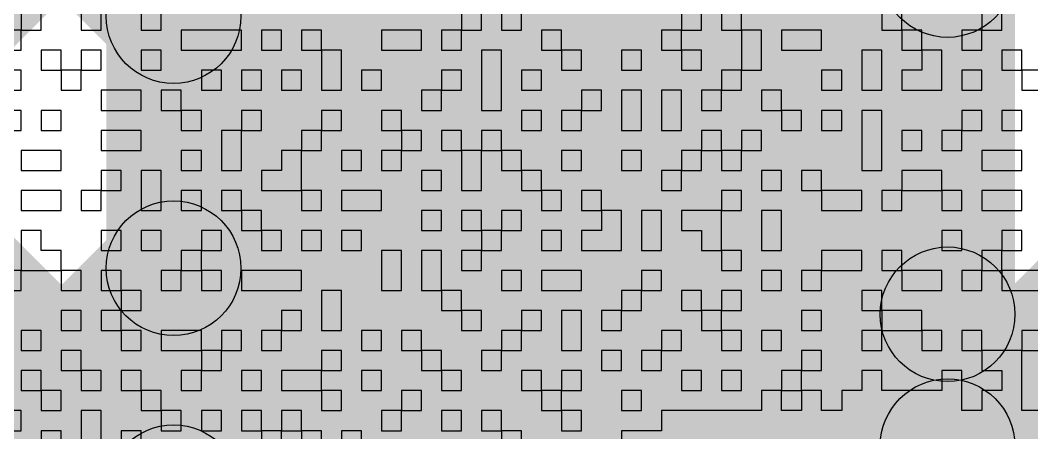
# Model space of a CAD drawing. Header units: millimetres. Extents: x 3.07 to 5.81, y 1.29 to 3.84.
# Drawn here: x 4.4099 to 4.47, y 1.7505 to 1.775 of the extents above; entities that cross this region are included whole.
import ezdxf

# ---------------------------------------------------------------- set-up
doc = ezdxf.new("R2010")
doc.units = ezdxf.units.MM
doc.header["$MEASUREMENT"] = 0
for name, color, linetype in [('BottomLayer', 5, 'Continuous'), ('TopLayer', 1, 'Continuous'), ('TopOverlay', 2, 'Continuous')]:
    doc.layers.add(name, color=color, linetype=linetype)

msp = doc.modelspace()

# ---------------------------------------------------------------- hatches: boundary and pattern name
at = {"layer": 'BottomLayer'}
for points in [[(4.416, 1.688), (4.464, 1.688), (4.464, 3.257), (4.416, 3.257)], [(4.423, 1.731), (4.415, 1.731), (4.415, 3.181), (4.423, 3.181)], [(4.469, 1.498), (4.461, 1.498), (4.461, 2.797), (4.469, 2.797)], [(4.421828, 1.757449), (4.416172, 1.763106), (4.462172, 1.809106), (4.467828, 1.803449)], [(4.416172, 1.800713), (4.421828, 1.80637), (4.467828, 1.76037), (4.462172, 1.754713)], [(4.421828, 1.729165), (4.416172, 1.734822), (4.462172, 1.780822), (4.467828, 1.775165)], [(4.416172, 1.772429), (4.421828, 1.778086), (4.467828, 1.732086), (4.462172, 1.726429)], [(4.216119, 1.495172), (4.210463, 1.500828), (4.462172, 1.752537), (4.467828, 1.746881)]]:
    msp.add_hatch(color=5, dxfattribs=at).paths.add_polyline_path(points)
h = msp.add_hatch(color=5, dxfattribs=at)
edge = h.paths.add_edge_path()
edge.add_arc((4.465, 1.777993), 0.004, 0, 360)
h = msp.add_hatch(color=5, dxfattribs=at)
edge = h.paths.add_edge_path()
edge.add_arc((4.419, 1.775257), 0.004, 0, 360)
h = msp.add_hatch(color=5, dxfattribs=at)
edge = h.paths.add_edge_path()
edge.add_arc((4.419, 1.760278), 0.004, 0, 360)
h = msp.add_hatch(color=5, dxfattribs=at)
edge = h.paths.add_edge_path()
edge.add_arc((4.465, 1.757541), 0.004, 0, 360)
h = msp.add_hatch(color=5, dxfattribs=at)
edge = h.paths.add_edge_path()
edge.add_arc((4.465, 1.749709), 0.004, 0, 360)
h = msp.add_hatch(color=5, dxfattribs=at)
edge = h.paths.add_edge_path()
edge.add_arc((4.419, 1.746973), 0.004, 0, 360)
at = {"layer": 'TopLayer'}
for points in [[(4.241828, 1.549165), (4.236172, 1.554822), (4.487178, 1.805828), (4.492835, 1.800172)], [(4.241828, 1.577449), (4.236172, 1.583106), (4.458894, 1.805828), (4.464551, 1.800172)], [(4.241828, 1.520881), (4.236172, 1.526537), (4.515463, 1.805828), (4.521119, 1.800172)], [(4.241828, 1.605733), (4.236172, 1.61139), (4.43061, 1.805828), (4.436267, 1.800172)], [(4.360144, 1.800172), (4.365801, 1.805828), (4.795801, 1.375828), (4.790144, 1.370172)], [(4.388429, 1.800172), (4.394086, 1.805828), (4.824086, 1.375828), (4.818429, 1.370172)], [(4.416713, 1.800172), (4.42237, 1.805828), (4.85237, 1.375829), (4.846713, 1.370172)]]:
    msp.add_hatch(color=1, dxfattribs=at).paths.add_polyline_path(points)

# ---------------------------------------------------------------- linework, layer by layer
at = {"layer": 'BottomLayer'}
for centre in [(4.465, 1.777993), (4.419, 1.775257), (4.419, 1.760278), (4.465, 1.757541), (4.465, 1.749709), (4.419, 1.746973)]:
    msp.add_circle(centre, 0.004, dxfattribs=at)
at = {"layer": 'TopOverlay'}
for p, q in [((4.409948, 1.775605), (4.409948, 1.774415)), ((4.411137, 1.774415), (4.411137, 1.775605)), ((4.413515, 1.775605), (4.413515, 1.774415)), ((4.414705, 1.774415), (4.414705, 1.775605)), ((4.417083, 1.775605), (4.417083, 1.774415)), ((4.418272, 1.774415), (4.418272, 1.775605)), ((4.436111, 1.775605), (4.436111, 1.774415)), ((4.4373, 1.774415), (4.4373, 1.775605)), ((4.43849, 1.775605), (4.43849, 1.774415)), ((4.439679, 1.774415), (4.439679, 1.775605)), ((4.449193, 1.775605), (4.449193, 1.774415)), ((4.450382, 1.774415), (4.450382, 1.775605)), ((4.451572, 1.775605), (4.451572, 1.774415)), ((4.452761, 1.774415), (4.452761, 1.775605)), ((4.461086, 1.775605), (4.461086, 1.774415)), ((4.462275, 1.774415), (4.462275, 1.775605)), ((4.467032, 1.775605), (4.467032, 1.774415)), ((4.468221, 1.774415), (4.468221, 1.775605)), ((4.409948, 1.774415), (4.408758, 1.774415)), ((4.409948, 1.774415), (4.411137, 1.774415)), ((4.409948, 1.773226), (4.409948, 1.774415)), ((4.413515, 1.774415), (4.414705, 1.774415)), ((4.417083, 1.774415), (4.418272, 1.774415)), ((4.423029, 1.774415), (4.419461, 1.774415)), ((4.419461, 1.774415), (4.419461, 1.773226)), ((4.423029, 1.773226), (4.423029, 1.774415)), ((4.425408, 1.774415), (4.424219, 1.774415)), ((4.424219, 1.774415), (4.424219, 1.773226)), ((4.425408, 1.773226), (4.425408, 1.774415)), ((4.427786, 1.774415), (4.426597, 1.774415)), ((4.426597, 1.774415), (4.426597, 1.773226)), ((4.427786, 1.773226), (4.427786, 1.774415)), ((4.433733, 1.774415), (4.431354, 1.774415)), ((4.431354, 1.774415), (4.431354, 1.773226)), ((4.433733, 1.773226), (4.433733, 1.774415)), ((4.436111, 1.774415), (4.434922, 1.774415)), ((4.434922, 1.774415), (4.434922, 1.773226)), ((4.436111, 1.774415), (4.4373, 1.774415)), ((4.436111, 1.773226), (4.436111, 1.774415)), ((4.43849, 1.774415), (4.439679, 1.774415)), ((4.442057, 1.774415), (4.440868, 1.774415)), ((4.440868, 1.774415), (4.440868, 1.773226)), ((4.442057, 1.773226), (4.442057, 1.774415)), ((4.449193, 1.774415), (4.448004, 1.774415)), ((4.448004, 1.774415), (4.448004, 1.773226)), ((4.449193, 1.774415), (4.450382, 1.774415)), ((4.449193, 1.773226), (4.449193, 1.774415)), ((4.451572, 1.774415), (4.452761, 1.774415)), ((4.452761, 1.774415), (4.452761, 1.773226)), ((4.45395, 1.774415), (4.452761, 1.774415)), ((4.45395, 1.773226), (4.45395, 1.774415)), ((4.457518, 1.774415), (4.455139, 1.774415)), ((4.455139, 1.774415), (4.455139, 1.773226)), ((4.457518, 1.773226), (4.457518, 1.774415)), ((4.461086, 1.774415), (4.462275, 1.774415)), ((4.462275, 1.774415), (4.462275, 1.773226)), ((4.463464, 1.774415), (4.462275, 1.774415)), ((4.463464, 1.773226), (4.463464, 1.774415)), ((4.467032, 1.774415), (4.465842, 1.774415)), ((4.465842, 1.774415), (4.465842, 1.773226)), ((4.467032, 1.774415), (4.468221, 1.774415)), ((4.467032, 1.773226), (4.467032, 1.774415)), ((4.408758, 1.773226), (4.409948, 1.773226)), ((4.412326, 1.773226), (4.411137, 1.773226)), ((4.411137, 1.773226), (4.411137, 1.772037)), ((4.412326, 1.772037), (4.412326, 1.773226)), ((4.414705, 1.773226), (4.413515, 1.773226)), ((4.413515, 1.773226), (4.413515, 1.772037)), ((4.414705, 1.772037), (4.414705, 1.773226)), ((4.418272, 1.773226), (4.417083, 1.773226)), ((4.417083, 1.773226), (4.417083, 1.772037)), ((4.418272, 1.772037), (4.418272, 1.773226)), ((4.419461, 1.773226), (4.423029, 1.773226)), ((4.424219, 1.773226), (4.425408, 1.773226)), ((4.426597, 1.773226), (4.427786, 1.773226)), ((4.427786, 1.773226), (4.427786, 1.772037)), ((4.428976, 1.773226), (4.427786, 1.773226)), ((4.428976, 1.772037), (4.428976, 1.773226)), ((4.431354, 1.773226), (4.433733, 1.773226)), ((4.434922, 1.773226), (4.436111, 1.773226)), ((4.43849, 1.773226), (4.4373, 1.773226)), ((4.4373, 1.773226), (4.4373, 1.772037)), ((4.43849, 1.772037), (4.43849, 1.773226)), ((4.440868, 1.773226), (4.442057, 1.773226)), ((4.442057, 1.773226), (4.442057, 1.772037)), ((4.443247, 1.773226), (4.442057, 1.773226)), ((4.443247, 1.772037), (4.443247, 1.773226)), ((4.446814, 1.773226), (4.445625, 1.773226)), ((4.445625, 1.773226), (4.445625, 1.772037)), ((4.446814, 1.772037), (4.446814, 1.773226)), ((4.448004, 1.773226), (4.449193, 1.773226)), ((4.449193, 1.773226), (4.449193, 1.772037)), ((4.450382, 1.773226), (4.449193, 1.773226)), ((4.450382, 1.772037), (4.450382, 1.773226)), ((4.452761, 1.773226), (4.452761, 1.772037)), ((4.45395, 1.772037), (4.45395, 1.773226)), ((4.455139, 1.773226), (4.457518, 1.773226)), ((4.461086, 1.773226), (4.459896, 1.773226)), ((4.459896, 1.773226), (4.459896, 1.772037)), ((4.461086, 1.772037), (4.461086, 1.773226)), ((4.462275, 1.773226), (4.463464, 1.773226)), ((4.463464, 1.773226), (4.463464, 1.772037)), ((4.464653, 1.773226), (4.463464, 1.773226)), ((4.464653, 1.772037), (4.464653, 1.773226)), ((4.465842, 1.773226), (4.467032, 1.773226)), ((4.46941, 1.773226), (4.468221, 1.773226)), ((4.468221, 1.773226), (4.468221, 1.772037)), ((4.46941, 1.772037), (4.46941, 1.773226)), ((4.409948, 1.772037), (4.407569, 1.772037)), ((4.409948, 1.770847), (4.409948, 1.772037)), ((4.411137, 1.772037), (4.412326, 1.772037)), ((4.412326, 1.772037), (4.412326, 1.770847)), ((4.413515, 1.772037), (4.412326, 1.772037)), ((4.413515, 1.772037), (4.414705, 1.772037)), ((4.413515, 1.770847), (4.413515, 1.772037)), ((4.417083, 1.772037), (4.418272, 1.772037)), ((4.42184, 1.772037), (4.420651, 1.772037)), ((4.420651, 1.772037), (4.420651, 1.770847)), ((4.42184, 1.770847), (4.42184, 1.772037)), ((4.424219, 1.772037), (4.423029, 1.772037)), ((4.423029, 1.772037), (4.423029, 1.770847)), ((4.424219, 1.770847), (4.424219, 1.772037)), ((4.426597, 1.772037), (4.425408, 1.772037)), ((4.425408, 1.772037), (4.425408, 1.770847)), ((4.426597, 1.770847), (4.426597, 1.772037)), ((4.427786, 1.772037), (4.427786, 1.770847)), ((4.428976, 1.770847), (4.428976, 1.772037)), ((4.431354, 1.772037), (4.430165, 1.772037)), ((4.430165, 1.772037), (4.430165, 1.770847)), ((4.431354, 1.770847), (4.431354, 1.772037)), ((4.436111, 1.772037), (4.434922, 1.772037)), ((4.434922, 1.772037), (4.434922, 1.770847)), ((4.436111, 1.770847), (4.436111, 1.772037)), ((4.4373, 1.772037), (4.4373, 1.770847)), ((4.43849, 1.770847), (4.43849, 1.772037)), ((4.440868, 1.772037), (4.439679, 1.772037)), ((4.439679, 1.772037), (4.439679, 1.770847)), ((4.440868, 1.770847), (4.440868, 1.772037)), ((4.442057, 1.772037), (4.443247, 1.772037)), ((4.445625, 1.772037), (4.446814, 1.772037)), ((4.449193, 1.772037), (4.450382, 1.772037)), ((4.452761, 1.772037), (4.451572, 1.772037)), ((4.451572, 1.772037), (4.451572, 1.770847)), ((4.452761, 1.772037), (4.45395, 1.772037)), ((4.452761, 1.770847), (4.452761, 1.772037)), ((4.458707, 1.772037), (4.457518, 1.772037)), ((4.457518, 1.772037), (4.457518, 1.770847)), ((4.458707, 1.770847), (4.458707, 1.772037)), ((4.459896, 1.772037), (4.459896, 1.770847)), ((4.461086, 1.770847), (4.461086, 1.772037)), ((4.463464, 1.772037), (4.462275, 1.772037)), ((4.462275, 1.772037), (4.462275, 1.770847)), ((4.464653, 1.770847), (4.464653, 1.772037)), ((4.467032, 1.772037), (4.465842, 1.772037)), ((4.465842, 1.772037), (4.465842, 1.770847)), ((4.467032, 1.770847), (4.467032, 1.772037)), ((4.468221, 1.772037), (4.46941, 1.772037)), ((4.46941, 1.772037), (4.46941, 1.770847)), ((4.470599, 1.772037), (4.46941, 1.772037)), ((4.407569, 1.770847), (4.409948, 1.770847)), ((4.412326, 1.770847), (4.413515, 1.770847)), ((4.417083, 1.770847), (4.414705, 1.770847)), ((4.414705, 1.770847), (4.414705, 1.769658)), ((4.417083, 1.769658), (4.417083, 1.770847)), ((4.419461, 1.770847), (4.418272, 1.770847)), ((4.418272, 1.770847), (4.418272, 1.769658)), ((4.419461, 1.769658), (4.419461, 1.770847)), ((4.420651, 1.770847), (4.42184, 1.770847)), ((4.423029, 1.770847), (4.424219, 1.770847)), ((4.425408, 1.770847), (4.426597, 1.770847)), ((4.427786, 1.770847), (4.428976, 1.770847)), ((4.430165, 1.770847), (4.431354, 1.770847)), ((4.434922, 1.770847), (4.433733, 1.770847)), ((4.433733, 1.770847), (4.433733, 1.769658)), ((4.434922, 1.770847), (4.436111, 1.770847)), ((4.434922, 1.769658), (4.434922, 1.770847)), ((4.4373, 1.770847), (4.4373, 1.769658)), ((4.43849, 1.769658), (4.43849, 1.770847)), ((4.439679, 1.770847), (4.440868, 1.770847)), ((4.444436, 1.770847), (4.443247, 1.770847)), ((4.443247, 1.770847), (4.443247, 1.769658)), ((4.444436, 1.769658), (4.444436, 1.770847)), ((4.446814, 1.770847), (4.445625, 1.770847)), ((4.445625, 1.770847), (4.445625, 1.769658)), ((4.446814, 1.769658), (4.446814, 1.770847)), ((4.449193, 1.770847), (4.448004, 1.770847)), ((4.448004, 1.770847), (4.448004, 1.769658)), ((4.449193, 1.769658), (4.449193, 1.770847)), ((4.451572, 1.770847), (4.450382, 1.770847)), ((4.450382, 1.770847), (4.450382, 1.769658)), ((4.451572, 1.770847), (4.452761, 1.770847)), ((4.451572, 1.769658), (4.451572, 1.770847)), ((4.455139, 1.770847), (4.45395, 1.770847)), ((4.45395, 1.770847), (4.45395, 1.769658)), ((4.455139, 1.769658), (4.455139, 1.770847)), ((4.457518, 1.770847), (4.458707, 1.770847)), ((4.459896, 1.770847), (4.461086, 1.770847)), ((4.462275, 1.770847), (4.464653, 1.770847)), ((4.465842, 1.770847), (4.467032, 1.770847)), ((4.46941, 1.770847), (4.470599, 1.770847)), ((4.409948, 1.769658), (4.407569, 1.769658)), ((4.409948, 1.768469), (4.409948, 1.769658)), ((4.412326, 1.769658), (4.411137, 1.769658)), ((4.411137, 1.769658), (4.411137, 1.768469)), ((4.412326, 1.768469), (4.412326, 1.769658)), ((4.414705, 1.769658), (4.417083, 1.769658)), ((4.418272, 1.769658), (4.419461, 1.769658)), ((4.419461, 1.769658), (4.419461, 1.768469)), ((4.420651, 1.769658), (4.419461, 1.769658)), ((4.420651, 1.768469), (4.420651, 1.769658)), ((4.424219, 1.769658), (4.423029, 1.769658)), ((4.423029, 1.769658), (4.423029, 1.768469)), ((4.424219, 1.768469), (4.424219, 1.769658)), ((4.428976, 1.769658), (4.427786, 1.769658)), ((4.427786, 1.769658), (4.427786, 1.768469)), ((4.428976, 1.768469), (4.428976, 1.769658)), ((4.432543, 1.769658), (4.431354, 1.769658)), ((4.431354, 1.769658), (4.431354, 1.768469)), ((4.432543, 1.768469), (4.432543, 1.769658)), ((4.433733, 1.769658), (4.434922, 1.769658)), ((4.4373, 1.769658), (4.43849, 1.769658)), ((4.440868, 1.769658), (4.439679, 1.769658)), ((4.439679, 1.769658), (4.439679, 1.768469)), ((4.440868, 1.768469), (4.440868, 1.769658)), ((4.443247, 1.769658), (4.442057, 1.769658)), ((4.442057, 1.769658), (4.442057, 1.768469)), ((4.443247, 1.769658), (4.444436, 1.769658)), ((4.443247, 1.768469), (4.443247, 1.769658)), ((4.445625, 1.769658), (4.445625, 1.768469)), ((4.446814, 1.768469), (4.446814, 1.769658)), ((4.448004, 1.769658), (4.448004, 1.768469)), ((4.449193, 1.768469), (4.449193, 1.769658)), ((4.450382, 1.769658), (4.451572, 1.769658)), ((4.45395, 1.769658), (4.455139, 1.769658)), ((4.455139, 1.769658), (4.455139, 1.768469)), ((4.456328, 1.769658), (4.455139, 1.769658)), ((4.456328, 1.768469), (4.456328, 1.769658)), ((4.458707, 1.769658), (4.457518, 1.769658)), ((4.457518, 1.769658), (4.457518, 1.768469)), ((4.458707, 1.768469), (4.458707, 1.769658)), ((4.461086, 1.769658), (4.459896, 1.769658)), ((4.459896, 1.769658), (4.459896, 1.768469)), ((4.461086, 1.768469), (4.461086, 1.769658)), ((4.467032, 1.769658), (4.465842, 1.769658)), ((4.465842, 1.769658), (4.465842, 1.768469)), ((4.467032, 1.768469), (4.467032, 1.769658)), ((4.46941, 1.769658), (4.468221, 1.769658)), ((4.468221, 1.769658), (4.468221, 1.768469)), ((4.46941, 1.768469), (4.46941, 1.769658)), ((4.407569, 1.768469), (4.409948, 1.768469)), ((4.411137, 1.768469), (4.412326, 1.768469)), ((4.417083, 1.768469), (4.414705, 1.768469)), ((4.414705, 1.768469), (4.414705, 1.76728)), ((4.417083, 1.76728), (4.417083, 1.768469)), ((4.419461, 1.768469), (4.420651, 1.768469)), ((4.423029, 1.768469), (4.42184, 1.768469)), ((4.42184, 1.768469), (4.42184, 1.76728)), ((4.423029, 1.768469), (4.424219, 1.768469)), ((4.423029, 1.76728), (4.423029, 1.768469)), ((4.427786, 1.768469), (4.426597, 1.768469)), ((4.426597, 1.768469), (4.426597, 1.76728)), ((4.427786, 1.768469), (4.428976, 1.768469)), ((4.427786, 1.76728), (4.427786, 1.768469)), ((4.431354, 1.768469), (4.432543, 1.768469)), ((4.432543, 1.768469), (4.432543, 1.76728)), ((4.433733, 1.768469), (4.432543, 1.768469)), ((4.433733, 1.76728), (4.433733, 1.768469)), ((4.436111, 1.768469), (4.434922, 1.768469)), ((4.434922, 1.768469), (4.434922, 1.76728)), ((4.436111, 1.76728), (4.436111, 1.768469)), ((4.43849, 1.768469), (4.4373, 1.768469)), ((4.4373, 1.768469), (4.4373, 1.76728)), ((4.43849, 1.76728), (4.43849, 1.768469)), ((4.439679, 1.768469), (4.440868, 1.768469)), ((4.442057, 1.768469), (4.443247, 1.768469)), ((4.445625, 1.768469), (4.446814, 1.768469)), ((4.448004, 1.768469), (4.449193, 1.768469)), ((4.451572, 1.768469), (4.450382, 1.768469)), ((4.450382, 1.768469), (4.450382, 1.76728)), ((4.451572, 1.76728), (4.451572, 1.768469)), ((4.45395, 1.768469), (4.452761, 1.768469)), ((4.452761, 1.768469), (4.452761, 1.76728)), ((4.45395, 1.76728), (4.45395, 1.768469)), ((4.455139, 1.768469), (4.456328, 1.768469)), ((4.457518, 1.768469), (4.458707, 1.768469)), ((4.459896, 1.768469), (4.459896, 1.76728)), ((4.461086, 1.76728), (4.461086, 1.768469)), ((4.463464, 1.768469), (4.462275, 1.768469)), ((4.462275, 1.768469), (4.462275, 1.76728)), ((4.463464, 1.76728), (4.463464, 1.768469)), ((4.465842, 1.768469), (4.464653, 1.768469)), ((4.464653, 1.768469), (4.464653, 1.76728)), ((4.465842, 1.768469), (4.467032, 1.768469)), ((4.465842, 1.76728), (4.465842, 1.768469)), ((4.468221, 1.768469), (4.46941, 1.768469)), ((4.412326, 1.76728), (4.409948, 1.76728)), ((4.409948, 1.76728), (4.409948, 1.76609)), ((4.412326, 1.76609), (4.412326, 1.76728)), ((4.414705, 1.76728), (4.417083, 1.76728)), ((4.420651, 1.76728), (4.419461, 1.76728)), ((4.419461, 1.76728), (4.419461, 1.76609)), ((4.420651, 1.76609), (4.420651, 1.76728)), ((4.42184, 1.76728), (4.42184, 1.76609)), ((4.423029, 1.76609), (4.423029, 1.76728)), ((4.426597, 1.76728), (4.425408, 1.76728)), ((4.425408, 1.76728), (4.425408, 1.76609)), ((4.426597, 1.76728), (4.427786, 1.76728)), ((4.426597, 1.76609), (4.426597, 1.76728)), ((4.430165, 1.76728), (4.428976, 1.76728)), ((4.428976, 1.76728), (4.428976, 1.76609)), ((4.430165, 1.76609), (4.430165, 1.76728)), ((4.432543, 1.76728), (4.431354, 1.76728)), ((4.431354, 1.76728), (4.431354, 1.76609)), ((4.432543, 1.76728), (4.433733, 1.76728)), ((4.432543, 1.76609), (4.432543, 1.76728)), ((4.434922, 1.76728), (4.436111, 1.76728)), ((4.436111, 1.76728), (4.436111, 1.76609)), ((4.4373, 1.76728), (4.436111, 1.76728)), ((4.4373, 1.76609), (4.4373, 1.76728)), ((4.4373, 1.76728), (4.43849, 1.76728)), ((4.43849, 1.76728), (4.43849, 1.76609)), ((4.439679, 1.76728), (4.43849, 1.76728)), ((4.439679, 1.76609), (4.439679, 1.76728)), ((4.443247, 1.76728), (4.442057, 1.76728)), ((4.442057, 1.76728), (4.442057, 1.76609)), ((4.443247, 1.76609), (4.443247, 1.76728)), ((4.446814, 1.76728), (4.445625, 1.76728)), ((4.445625, 1.76728), (4.445625, 1.76609)), ((4.446814, 1.76609), (4.446814, 1.76728)), ((4.450382, 1.76728), (4.449193, 1.76728)), ((4.449193, 1.76728), (4.449193, 1.76609)), ((4.450382, 1.76728), (4.451572, 1.76728)), ((4.450382, 1.76609), (4.450382, 1.76728)), ((4.451572, 1.76728), (4.451572, 1.76609)), ((4.452761, 1.76728), (4.451572, 1.76728)), ((4.452761, 1.76728), (4.45395, 1.76728)), ((4.452761, 1.76609), (4.452761, 1.76728)), ((4.459896, 1.76728), (4.459896, 1.76609)), ((4.461086, 1.76609), (4.461086, 1.76728)), ((4.462275, 1.76728), (4.463464, 1.76728)), ((4.464653, 1.76728), (4.465842, 1.76728)), ((4.46941, 1.76728), (4.467032, 1.76728)), ((4.467032, 1.76728), (4.467032, 1.76609)), ((4.46941, 1.76609), (4.46941, 1.76728)), ((4.409948, 1.76609), (4.412326, 1.76609)), ((4.415894, 1.76609), (4.414705, 1.76609)), ((4.414705, 1.76609), (4.414705, 1.764901)), ((4.415894, 1.764901), (4.415894, 1.76609)), ((4.418272, 1.76609), (4.417083, 1.76609)), ((4.417083, 1.76609), (4.417083, 1.764901)), ((4.418272, 1.764901), (4.418272, 1.76609)), ((4.419461, 1.76609), (4.420651, 1.76609)), ((4.42184, 1.76609), (4.423029, 1.76609)), ((4.425408, 1.76609), (4.424219, 1.76609)), ((4.424219, 1.76609), (4.424219, 1.764901)), ((4.426597, 1.764901), (4.426597, 1.76609)), ((4.428976, 1.76609), (4.430165, 1.76609)), ((4.431354, 1.76609), (4.432543, 1.76609)), ((4.434922, 1.76609), (4.433733, 1.76609)), ((4.433733, 1.76609), (4.433733, 1.764901)), ((4.434922, 1.764901), (4.434922, 1.76609)), ((4.436111, 1.76609), (4.436111, 1.764901)), ((4.4373, 1.764901), (4.4373, 1.76609)), ((4.43849, 1.76609), (4.439679, 1.76609)), ((4.439679, 1.76609), (4.439679, 1.764901)), ((4.440868, 1.76609), (4.439679, 1.76609)), ((4.440868, 1.764901), (4.440868, 1.76609)), ((4.442057, 1.76609), (4.443247, 1.76609)), ((4.445625, 1.76609), (4.446814, 1.76609)), ((4.449193, 1.76609), (4.448004, 1.76609)), ((4.448004, 1.76609), (4.448004, 1.764901)), ((4.449193, 1.76609), (4.450382, 1.76609)), ((4.449193, 1.764901), (4.449193, 1.76609)), ((4.451572, 1.76609), (4.452761, 1.76609)), ((4.455139, 1.76609), (4.45395, 1.76609)), ((4.45395, 1.76609), (4.45395, 1.764901)), ((4.455139, 1.764901), (4.455139, 1.76609)), ((4.457518, 1.76609), (4.456328, 1.76609)), ((4.456328, 1.76609), (4.456328, 1.764901)), ((4.457518, 1.764901), (4.457518, 1.76609)), ((4.459896, 1.76609), (4.461086, 1.76609)), ((4.464653, 1.76609), (4.462275, 1.76609)), ((4.462275, 1.76609), (4.462275, 1.764901)), ((4.464653, 1.764901), (4.464653, 1.76609)), ((4.467032, 1.76609), (4.46941, 1.76609)), ((4.412326, 1.764901), (4.409948, 1.764901)), ((4.409948, 1.764901), (4.409948, 1.763712)), ((4.412326, 1.763712), (4.412326, 1.764901)), ((4.414705, 1.764901), (4.413515, 1.764901)), ((4.413515, 1.764901), (4.413515, 1.763712)), ((4.414705, 1.764901), (4.415894, 1.764901)), ((4.414705, 1.763712), (4.414705, 1.764901)), ((4.417083, 1.764901), (4.417083, 1.763712)), ((4.418272, 1.763712), (4.418272, 1.764901)), ((4.420651, 1.764901), (4.419461, 1.764901)), ((4.419461, 1.764901), (4.419461, 1.763712)), ((4.420651, 1.763712), (4.420651, 1.764901)), ((4.423029, 1.764901), (4.42184, 1.764901)), ((4.42184, 1.764901), (4.42184, 1.763712)), ((4.423029, 1.763712), (4.423029, 1.764901)), ((4.424219, 1.764901), (4.426597, 1.764901)), ((4.426597, 1.764901), (4.426597, 1.763712)), ((4.427786, 1.764901), (4.426597, 1.764901)), ((4.427786, 1.763712), (4.427786, 1.764901)), ((4.431354, 1.764901), (4.428976, 1.764901)), ((4.428976, 1.764901), (4.428976, 1.763712)), ((4.431354, 1.763712), (4.431354, 1.764901)), ((4.433733, 1.764901), (4.434922, 1.764901)), ((4.436111, 1.764901), (4.4373, 1.764901)), ((4.439679, 1.764901), (4.440868, 1.764901)), ((4.440868, 1.764901), (4.440868, 1.763712)), ((4.442057, 1.764901), (4.440868, 1.764901)), ((4.442057, 1.763712), (4.442057, 1.764901)), ((4.444436, 1.764901), (4.443247, 1.764901)), ((4.443247, 1.764901), (4.443247, 1.763712)), ((4.444436, 1.763712), (4.444436, 1.764901)), ((4.448004, 1.764901), (4.449193, 1.764901)), ((4.452761, 1.764901), (4.451572, 1.764901)), ((4.451572, 1.764901), (4.451572, 1.763712)), ((4.452761, 1.763712), (4.452761, 1.764901)), ((4.45395, 1.764901), (4.455139, 1.764901)), ((4.456328, 1.764901), (4.457518, 1.764901)), ((4.457518, 1.764901), (4.457518, 1.763712)), ((4.459896, 1.764901), (4.457518, 1.764901)), ((4.459896, 1.763712), (4.459896, 1.764901)), ((4.462275, 1.764901), (4.461086, 1.764901)), ((4.461086, 1.764901), (4.461086, 1.763712)), ((4.462275, 1.764901), (4.464653, 1.764901)), ((4.462275, 1.763712), (4.462275, 1.764901)), ((4.464653, 1.764901), (4.464653, 1.763712)), ((4.465842, 1.764901), (4.464653, 1.764901)), ((4.465842, 1.763712), (4.465842, 1.764901)), ((4.46941, 1.764901), (4.467032, 1.764901)), ((4.467032, 1.764901), (4.467032, 1.763712)), ((4.46941, 1.763712), (4.46941, 1.764901)), ((4.409948, 1.763712), (4.412326, 1.763712)), ((4.413515, 1.763712), (4.414705, 1.763712)), ((4.417083, 1.763712), (4.418272, 1.763712)), ((4.419461, 1.763712), (4.420651, 1.763712)), ((4.42184, 1.763712), (4.423029, 1.763712)), ((4.423029, 1.763712), (4.423029, 1.762523)), ((4.424219, 1.763712), (4.423029, 1.763712)), ((4.424219, 1.762523), (4.424219, 1.763712)), ((4.426597, 1.763712), (4.427786, 1.763712)), ((4.428976, 1.763712), (4.431354, 1.763712)), ((4.434922, 1.763712), (4.433733, 1.763712)), ((4.433733, 1.763712), (4.433733, 1.762523)), ((4.434922, 1.762523), (4.434922, 1.763712)), ((4.4373, 1.763712), (4.436111, 1.763712)), ((4.436111, 1.763712), (4.436111, 1.762523)), ((4.4373, 1.762523), (4.4373, 1.763712)), ((4.439679, 1.763712), (4.43849, 1.763712)), ((4.43849, 1.763712), (4.43849, 1.762523)), ((4.439679, 1.762523), (4.439679, 1.763712)), ((4.440868, 1.763712), (4.442057, 1.763712)), ((4.443247, 1.763712), (4.444436, 1.763712)), ((4.444436, 1.763712), (4.444436, 1.762523)), ((4.445625, 1.763712), (4.444436, 1.763712)), ((4.445625, 1.762523), (4.445625, 1.763712)), ((4.448004, 1.763712), (4.446814, 1.763712)), ((4.446814, 1.763712), (4.446814, 1.762523)), ((4.448004, 1.762523), (4.448004, 1.763712)), ((4.451572, 1.763712), (4.449193, 1.763712)), ((4.449193, 1.763712), (4.449193, 1.762523)), ((4.451572, 1.763712), (4.452761, 1.763712)), ((4.451572, 1.762523), (4.451572, 1.763712)), ((4.455139, 1.763712), (4.45395, 1.763712)), ((4.45395, 1.763712), (4.45395, 1.762523)), ((4.455139, 1.762523), (4.455139, 1.763712)), ((4.457518, 1.763712), (4.459896, 1.763712)), ((4.461086, 1.763712), (4.462275, 1.763712)), ((4.464653, 1.763712), (4.465842, 1.763712)), ((4.467032, 1.763712), (4.46941, 1.763712)), ((4.411137, 1.762523), (4.409948, 1.762523)), ((4.409948, 1.762523), (4.409948, 1.761333)), ((4.411137, 1.761333), (4.411137, 1.762523)), ((4.415894, 1.762523), (4.414705, 1.762523)), ((4.414705, 1.762523), (4.414705, 1.761333)), ((4.415894, 1.761333), (4.415894, 1.762523)), ((4.418272, 1.762523), (4.417083, 1.762523)), ((4.417083, 1.762523), (4.417083, 1.761333)), ((4.418272, 1.761333), (4.418272, 1.762523)), ((4.42184, 1.762523), (4.420651, 1.762523)), ((4.420651, 1.762523), (4.420651, 1.761333)), ((4.42184, 1.761333), (4.42184, 1.762523)), ((4.423029, 1.762523), (4.424219, 1.762523)), ((4.424219, 1.762523), (4.424219, 1.761333)), ((4.425408, 1.762523), (4.424219, 1.762523)), ((4.425408, 1.761333), (4.425408, 1.762523)), ((4.427786, 1.762523), (4.426597, 1.762523)), ((4.426597, 1.762523), (4.426597, 1.761333)), ((4.427786, 1.761333), (4.427786, 1.762523)), ((4.430165, 1.762523), (4.428976, 1.762523)), ((4.428976, 1.762523), (4.428976, 1.761333)), ((4.430165, 1.761333), (4.430165, 1.762523)), ((4.433733, 1.762523), (4.434922, 1.762523)), ((4.436111, 1.762523), (4.4373, 1.762523)), ((4.4373, 1.762523), (4.4373, 1.761333)), ((4.43849, 1.762523), (4.4373, 1.762523)), ((4.43849, 1.762523), (4.439679, 1.762523)), ((4.43849, 1.761333), (4.43849, 1.762523)), ((4.442057, 1.762523), (4.440868, 1.762523)), ((4.440868, 1.762523), (4.440868, 1.761333)), ((4.442057, 1.761333), (4.442057, 1.762523)), ((4.444436, 1.762523), (4.443247, 1.762523)), ((4.443247, 1.762523), (4.443247, 1.761333)), ((4.445625, 1.761333), (4.445625, 1.762523)), ((4.446814, 1.762523), (4.446814, 1.761333)), ((4.448004, 1.761333), (4.448004, 1.762523)), ((4.449193, 1.762523), (4.450382, 1.762523)), ((4.450382, 1.762523), (4.450382, 1.761333)), ((4.451572, 1.761333), (4.451572, 1.762523)), ((4.45395, 1.762523), (4.45395, 1.761333)), ((4.455139, 1.761333), (4.455139, 1.762523)), ((4.465842, 1.762523), (4.464653, 1.762523)), ((4.464653, 1.762523), (4.464653, 1.761333)), ((4.465842, 1.761333), (4.465842, 1.762523)), ((4.46941, 1.762523), (4.468221, 1.762523)), ((4.468221, 1.762523), (4.468221, 1.761333)), ((4.46941, 1.761333), (4.46941, 1.762523)), ((4.409948, 1.761333), (4.409948, 1.760144)), ((4.412326, 1.761333), (4.411137, 1.761333)), ((4.412326, 1.760144), (4.412326, 1.761333)), ((4.414705, 1.761333), (4.415894, 1.761333)), ((4.417083, 1.761333), (4.418272, 1.761333)), ((4.420651, 1.761333), (4.419461, 1.761333)), ((4.419461, 1.761333), (4.419461, 1.760144)), ((4.420651, 1.761333), (4.42184, 1.761333)), ((4.420651, 1.760144), (4.420651, 1.761333)), ((4.424219, 1.761333), (4.425408, 1.761333)), ((4.426597, 1.761333), (4.427786, 1.761333)), ((4.428976, 1.761333), (4.430165, 1.761333)), ((4.432543, 1.761333), (4.431354, 1.761333)), ((4.431354, 1.761333), (4.431354, 1.760144)), ((4.432543, 1.760144), (4.432543, 1.761333)), ((4.434922, 1.761333), (4.433733, 1.761333)), ((4.433733, 1.761333), (4.433733, 1.760144)), ((4.434922, 1.760144), (4.434922, 1.761333)), ((4.4373, 1.761333), (4.436111, 1.761333)), ((4.436111, 1.761333), (4.436111, 1.760144)), ((4.4373, 1.761333), (4.43849, 1.761333)), ((4.4373, 1.760144), (4.4373, 1.761333)), ((4.440868, 1.761333), (4.442057, 1.761333)), ((4.443247, 1.761333), (4.445625, 1.761333)), ((4.446814, 1.761333), (4.448004, 1.761333)), ((4.450382, 1.761333), (4.451572, 1.761333)), ((4.451572, 1.761333), (4.451572, 1.760144)), ((4.452761, 1.761333), (4.451572, 1.761333)), ((4.452761, 1.760144), (4.452761, 1.761333)), ((4.45395, 1.761333), (4.455139, 1.761333)), ((4.459896, 1.761333), (4.457518, 1.761333)), ((4.457518, 1.761333), (4.457518, 1.760144)), ((4.459896, 1.760144), (4.459896, 1.761333)), ((4.462275, 1.761333), (4.461086, 1.761333)), ((4.461086, 1.761333), (4.461086, 1.760144)), ((4.462275, 1.760144), (4.462275, 1.761333)), ((4.464653, 1.761333), (4.465842, 1.761333)), ((4.468221, 1.761333), (4.467032, 1.761333)), ((4.467032, 1.761333), (4.467032, 1.760144)), ((4.468221, 1.761333), (4.46941, 1.761333)), ((4.468221, 1.760144), (4.468221, 1.761333)), ((4.409948, 1.760144), (4.408758, 1.760144)), ((4.409948, 1.760144), (4.412326, 1.760144)), ((4.409948, 1.758955), (4.409948, 1.760144)), ((4.412326, 1.760144), (4.412326, 1.758955)), ((4.413515, 1.760144), (4.412326, 1.760144)), ((4.413515, 1.758955), (4.413515, 1.760144)), ((4.415894, 1.760144), (4.414705, 1.760144)), ((4.414705, 1.760144), (4.414705, 1.758955)), ((4.415894, 1.758955), (4.415894, 1.760144)), ((4.419461, 1.760144), (4.418272, 1.760144)), ((4.418272, 1.760144), (4.418272, 1.758955)), ((4.419461, 1.760144), (4.420651, 1.760144)), ((4.419461, 1.758955), (4.419461, 1.760144)), ((4.420651, 1.760144), (4.420651, 1.758955)), ((4.42184, 1.760144), (4.420651, 1.760144)), ((4.42184, 1.758955), (4.42184, 1.760144)), ((4.426597, 1.760144), (4.423029, 1.760144)), ((4.423029, 1.760144), (4.423029, 1.758955)), ((4.426597, 1.758955), (4.426597, 1.760144)), ((4.431354, 1.760144), (4.431354, 1.758955)), ((4.432543, 1.758955), (4.432543, 1.760144)), ((4.433733, 1.760144), (4.433733, 1.758955)), ((4.434922, 1.758955), (4.434922, 1.760144)), ((4.436111, 1.760144), (4.4373, 1.760144)), ((4.439679, 1.760144), (4.43849, 1.760144)), ((4.43849, 1.760144), (4.43849, 1.758955)), ((4.439679, 1.758955), (4.439679, 1.760144)), ((4.443247, 1.760144), (4.440868, 1.760144)), ((4.440868, 1.760144), (4.440868, 1.758955)), ((4.443247, 1.758955), (4.443247, 1.760144)), ((4.448004, 1.760144), (4.446814, 1.760144)), ((4.446814, 1.760144), (4.446814, 1.758955)), ((4.448004, 1.758955), (4.448004, 1.760144)), ((4.451572, 1.760144), (4.452761, 1.760144)), ((4.455139, 1.760144), (4.45395, 1.760144)), ((4.45395, 1.760144), (4.45395, 1.758955)), ((4.455139, 1.758955), (4.455139, 1.760144)), ((4.457518, 1.760144), (4.456328, 1.760144)), ((4.456328, 1.760144), (4.456328, 1.758955)), ((4.457518, 1.760144), (4.459896, 1.760144)), ((4.457518, 1.758955), (4.457518, 1.760144)), ((4.461086, 1.760144), (4.462275, 1.760144)), ((4.462275, 1.760144), (4.462275, 1.758955)), ((4.464653, 1.760144), (4.462275, 1.760144)), ((4.464653, 1.758955), (4.464653, 1.760144)), ((4.467032, 1.760144), (4.465842, 1.760144)), ((4.465842, 1.760144), (4.465842, 1.758955)), ((4.467032, 1.760144), (4.468221, 1.760144)), ((4.467032, 1.758955), (4.467032, 1.760144)), ((4.468221, 1.760144), (4.468221, 1.758955)), ((4.470599, 1.760144), (4.468221, 1.760144)), ((4.408758, 1.758955), (4.409948, 1.758955)), ((4.412326, 1.758955), (4.413515, 1.758955)), ((4.414705, 1.758955), (4.415894, 1.758955)), ((4.415894, 1.758955), (4.415894, 1.757766)), ((4.417083, 1.758955), (4.415894, 1.758955)), ((4.417083, 1.757766), (4.417083, 1.758955)), ((4.418272, 1.758955), (4.419461, 1.758955)), ((4.420651, 1.758955), (4.42184, 1.758955)), ((4.423029, 1.758955), (4.426597, 1.758955)), ((4.428976, 1.758955), (4.427786, 1.758955)), ((4.427786, 1.758955), (4.427786, 1.757766)), ((4.428976, 1.757766), (4.428976, 1.758955)), ((4.431354, 1.758955), (4.432543, 1.758955)), ((4.433733, 1.758955), (4.434922, 1.758955)), ((4.434922, 1.758955), (4.434922, 1.757766)), ((4.436111, 1.758955), (4.434922, 1.758955)), ((4.436111, 1.757766), (4.436111, 1.758955)), ((4.43849, 1.758955), (4.439679, 1.758955)), ((4.440868, 1.758955), (4.443247, 1.758955)), ((4.446814, 1.758955), (4.445625, 1.758955)), ((4.445625, 1.758955), (4.445625, 1.757766)), ((4.446814, 1.758955), (4.448004, 1.758955)), ((4.446814, 1.757766), (4.446814, 1.758955)), ((4.450382, 1.758955), (4.449193, 1.758955)), ((4.449193, 1.758955), (4.449193, 1.757766)), ((4.450382, 1.757766), (4.450382, 1.758955)), ((4.452761, 1.758955), (4.451572, 1.758955)), ((4.451572, 1.758955), (4.451572, 1.757766)), ((4.452761, 1.757766), (4.452761, 1.758955)), ((4.45395, 1.758955), (4.455139, 1.758955)), ((4.456328, 1.758955), (4.457518, 1.758955)), ((4.461086, 1.758955), (4.459896, 1.758955)), ((4.459896, 1.758955), (4.459896, 1.757766)), ((4.461086, 1.757766), (4.461086, 1.758955)), ((4.462275, 1.758955), (4.464653, 1.758955)), ((4.465842, 1.758955), (4.467032, 1.758955)), ((4.468221, 1.758955), (4.470599, 1.758955)), ((4.413515, 1.757766), (4.412326, 1.757766)), ((4.412326, 1.757766), (4.412326, 1.756576)), ((4.413515, 1.756576), (4.413515, 1.757766)), ((4.415894, 1.757766), (4.414705, 1.757766)), ((4.414705, 1.757766), (4.414705, 1.756576)), ((4.415894, 1.757766), (4.417083, 1.757766)), ((4.415894, 1.756576), (4.415894, 1.757766)), ((4.426597, 1.757766), (4.425408, 1.757766)), ((4.425408, 1.757766), (4.425408, 1.756576)), ((4.426597, 1.756576), (4.426597, 1.757766)), ((4.427786, 1.757766), (4.427786, 1.756576)), ((4.428976, 1.756576), (4.428976, 1.757766)), ((4.434922, 1.757766), (4.436111, 1.757766)), ((4.436111, 1.757766), (4.436111, 1.756576)), ((4.4373, 1.757766), (4.436111, 1.757766)), ((4.4373, 1.756576), (4.4373, 1.757766)), ((4.440868, 1.757766), (4.439679, 1.757766)), ((4.439679, 1.757766), (4.439679, 1.756576)), ((4.440868, 1.756576), (4.440868, 1.757766)), ((4.443247, 1.757766), (4.442057, 1.757766)), ((4.442057, 1.757766), (4.442057, 1.756576)), ((4.443247, 1.756576), (4.443247, 1.757766)), ((4.445625, 1.757766), (4.444436, 1.757766)), ((4.444436, 1.757766), (4.444436, 1.756576)), ((4.445625, 1.757766), (4.446814, 1.757766)), ((4.445625, 1.756576), (4.445625, 1.757766)), ((4.449193, 1.757766), (4.450382, 1.757766)), ((4.450382, 1.757766), (4.450382, 1.756576)), ((4.451572, 1.757766), (4.450382, 1.757766)), ((4.451572, 1.757766), (4.452761, 1.757766)), ((4.451572, 1.756576), (4.451572, 1.757766)), ((4.457518, 1.757766), (4.456328, 1.757766)), ((4.456328, 1.757766), (4.456328, 1.756576)), ((4.457518, 1.756576), (4.457518, 1.757766)), ((4.459896, 1.757766), (4.461086, 1.757766)), ((4.461086, 1.757766), (4.461086, 1.756576)), ((4.463464, 1.757766), (4.461086, 1.757766)), ((4.463464, 1.756576), (4.463464, 1.757766)), ((4.411137, 1.756576), (4.409948, 1.756576)), ((4.409948, 1.756576), (4.409948, 1.755387)), ((4.411137, 1.755387), (4.411137, 1.756576)), ((4.412326, 1.756576), (4.413515, 1.756576)), ((4.414705, 1.756576), (4.415894, 1.756576)), ((4.415894, 1.756576), (4.415894, 1.755387)), ((4.417083, 1.756576), (4.415894, 1.756576)), ((4.417083, 1.755387), (4.417083, 1.756576)), ((4.420651, 1.756576), (4.418272, 1.756576)), ((4.418272, 1.756576), (4.418272, 1.755387)), ((4.420651, 1.755387), (4.420651, 1.756576)), ((4.423029, 1.756576), (4.42184, 1.756576)), ((4.42184, 1.756576), (4.42184, 1.755387)), ((4.423029, 1.755387), (4.423029, 1.756576)), ((4.425408, 1.756576), (4.424219, 1.756576)), ((4.424219, 1.756576), (4.424219, 1.755387)), ((4.425408, 1.756576), (4.426597, 1.756576)), ((4.425408, 1.755387), (4.425408, 1.756576)), ((4.427786, 1.756576), (4.428976, 1.756576)), ((4.431354, 1.756576), (4.430165, 1.756576)), ((4.430165, 1.756576), (4.430165, 1.755387)), ((4.431354, 1.755387), (4.431354, 1.756576)), ((4.433733, 1.756576), (4.432543, 1.756576)), ((4.432543, 1.756576), (4.432543, 1.755387)), ((4.433733, 1.755387), (4.433733, 1.756576)), ((4.436111, 1.756576), (4.4373, 1.756576)), ((4.439679, 1.756576), (4.43849, 1.756576)), ((4.43849, 1.756576), (4.43849, 1.755387)), ((4.439679, 1.756576), (4.440868, 1.756576)), ((4.439679, 1.755387), (4.439679, 1.756576)), ((4.442057, 1.756576), (4.442057, 1.755387)), ((4.443247, 1.755387), (4.443247, 1.756576)), ((4.444436, 1.756576), (4.445625, 1.756576)), ((4.449193, 1.756576), (4.448004, 1.756576)), ((4.448004, 1.756576), (4.448004, 1.755387)), ((4.449193, 1.755387), (4.449193, 1.756576)), ((4.450382, 1.756576), (4.451572, 1.756576)), ((4.451572, 1.756576), (4.451572, 1.755387)), ((4.452761, 1.756576), (4.451572, 1.756576)), ((4.452761, 1.755387), (4.452761, 1.756576)), ((4.455139, 1.756576), (4.45395, 1.756576)), ((4.45395, 1.756576), (4.45395, 1.755387)), ((4.455139, 1.755387), (4.455139, 1.756576)), ((4.456328, 1.756576), (4.457518, 1.756576)), ((4.461086, 1.756576), (4.459896, 1.756576)), ((4.459896, 1.756576), (4.459896, 1.755387)), ((4.461086, 1.756576), (4.463464, 1.756576)), ((4.461086, 1.755387), (4.461086, 1.756576)), ((4.463464, 1.756576), (4.463464, 1.755387)), ((4.464653, 1.756576), (4.463464, 1.756576)), ((4.464653, 1.755387), (4.464653, 1.756576)), ((4.467032, 1.756576), (4.465842, 1.756576)), ((4.465842, 1.756576), (4.465842, 1.755387)), ((4.467032, 1.755387), (4.467032, 1.756576)), ((4.470599, 1.756576), (4.46941, 1.756576)), ((4.46941, 1.756576), (4.46941, 1.755387)), ((4.409948, 1.755387), (4.411137, 1.755387)), ((4.413515, 1.755387), (4.412326, 1.755387)), ((4.412326, 1.755387), (4.412326, 1.754198)), ((4.413515, 1.754198), (4.413515, 1.755387)), ((4.415894, 1.755387), (4.417083, 1.755387)), ((4.418272, 1.755387), (4.420651, 1.755387)), ((4.420651, 1.755387), (4.420651, 1.754198)), ((4.42184, 1.755387), (4.420651, 1.755387)), ((4.42184, 1.755387), (4.423029, 1.755387)), ((4.42184, 1.754198), (4.42184, 1.755387)), ((4.424219, 1.755387), (4.425408, 1.755387)), ((4.428976, 1.755387), (4.427786, 1.755387)), ((4.427786, 1.755387), (4.427786, 1.754198)), ((4.428976, 1.754198), (4.428976, 1.755387)), ((4.430165, 1.755387), (4.431354, 1.755387)), ((4.432543, 1.755387), (4.433733, 1.755387)), ((4.433733, 1.755387), (4.433733, 1.754198)), ((4.434922, 1.755387), (4.433733, 1.755387)), ((4.434922, 1.754198), (4.434922, 1.755387)), ((4.43849, 1.755387), (4.4373, 1.755387)), ((4.4373, 1.755387), (4.4373, 1.754198)), ((4.43849, 1.755387), (4.439679, 1.755387)), ((4.43849, 1.754198), (4.43849, 1.755387)), ((4.442057, 1.755387), (4.443247, 1.755387)), ((4.445625, 1.755387), (4.444436, 1.755387)), ((4.444436, 1.755387), (4.444436, 1.754198)), ((4.445625, 1.754198), (4.445625, 1.755387)), ((4.448004, 1.755387), (4.446814, 1.755387)), ((4.446814, 1.755387), (4.446814, 1.754198)), ((4.448004, 1.755387), (4.449193, 1.755387)), ((4.448004, 1.754198), (4.448004, 1.755387)), ((4.451572, 1.755387), (4.452761, 1.755387)), ((4.45395, 1.755387), (4.455139, 1.755387)), ((4.457518, 1.755387), (4.456328, 1.755387)), ((4.456328, 1.755387), (4.456328, 1.754198)), ((4.457518, 1.754198), (4.457518, 1.755387)), ((4.459896, 1.755387), (4.461086, 1.755387)), ((4.463464, 1.755387), (4.464653, 1.755387)), ((4.465842, 1.755387), (4.467032, 1.755387)), ((4.46941, 1.755387), (4.467032, 1.755387)), ((4.467032, 1.755387), (4.467032, 1.754198)), ((4.46941, 1.754198), (4.46941, 1.755387)), ((4.46941, 1.755387), (4.470599, 1.755387)), ((4.411137, 1.754198), (4.409948, 1.754198)), ((4.409948, 1.754198), (4.409948, 1.753008)), ((4.411137, 1.753008), (4.411137, 1.754198)), ((4.412326, 1.754198), (4.413515, 1.754198)), ((4.413515, 1.754198), (4.413515, 1.753008)), ((4.414705, 1.754198), (4.413515, 1.754198)), ((4.414705, 1.753008), (4.414705, 1.754198)), ((4.417083, 1.754198), (4.415894, 1.754198)), ((4.415894, 1.754198), (4.415894, 1.753008)), ((4.417083, 1.753008), (4.417083, 1.754198)), ((4.420651, 1.754198), (4.419461, 1.754198)), ((4.419461, 1.754198), (4.419461, 1.753008)), ((4.420651, 1.754198), (4.42184, 1.754198)), ((4.420651, 1.753008), (4.420651, 1.754198)), ((4.424219, 1.754198), (4.423029, 1.754198)), ((4.423029, 1.754198), (4.423029, 1.753008)), ((4.424219, 1.753008), (4.424219, 1.754198)), ((4.427786, 1.754198), (4.425408, 1.754198)), ((4.425408, 1.754198), (4.425408, 1.753008)), ((4.427786, 1.754198), (4.428976, 1.754198)), ((4.427786, 1.753008), (4.427786, 1.754198)), ((4.431354, 1.754198), (4.430165, 1.754198)), ((4.430165, 1.754198), (4.430165, 1.753008)), ((4.431354, 1.753008), (4.431354, 1.754198)), ((4.433733, 1.754198), (4.434922, 1.754198)), ((4.434922, 1.754198), (4.434922, 1.753008)), ((4.436111, 1.754198), (4.434922, 1.754198)), ((4.436111, 1.753008), (4.436111, 1.754198)), ((4.4373, 1.754198), (4.43849, 1.754198)), ((4.440868, 1.754198), (4.439679, 1.754198)), ((4.439679, 1.754198), (4.439679, 1.753008)), ((4.440868, 1.753008), (4.440868, 1.754198)), ((4.443247, 1.754198), (4.442057, 1.754198)), ((4.442057, 1.754198), (4.442057, 1.753008)), ((4.443247, 1.753008), (4.443247, 1.754198)), ((4.444436, 1.754198), (4.445625, 1.754198)), ((4.446814, 1.754198), (4.448004, 1.754198)), ((4.450382, 1.754198), (4.449193, 1.754198)), ((4.449193, 1.754198), (4.449193, 1.753008)), ((4.450382, 1.753008), (4.450382, 1.754198)), ((4.452761, 1.754198), (4.451572, 1.754198)), ((4.451572, 1.754198), (4.451572, 1.753008)), ((4.452761, 1.753008), (4.452761, 1.754198)), ((4.456328, 1.754198), (4.455139, 1.754198)), ((4.455139, 1.754198), (4.455139, 1.753008)), ((4.456328, 1.753008), (4.456328, 1.754198)), ((4.456328, 1.754198), (4.457518, 1.754198)), ((4.461086, 1.754198), (4.459896, 1.754198)), ((4.459896, 1.754198), (4.459896, 1.753008)), ((4.461086, 1.753008), (4.461086, 1.754198)), ((4.465842, 1.754198), (4.464653, 1.754198)), ((4.464653, 1.754198), (4.464653, 1.753008)), ((4.465842, 1.753008), (4.465842, 1.754198)), ((4.467032, 1.754198), (4.468221, 1.754198)), ((4.468221, 1.754198), (4.468221, 1.753008)), ((4.46941, 1.753008), (4.46941, 1.754198)), ((4.409948, 1.753008), (4.411137, 1.753008)), ((4.411137, 1.753008), (4.411137, 1.751819)), ((4.412326, 1.753008), (4.411137, 1.753008)), ((4.412326, 1.751819), (4.412326, 1.753008)), ((4.413515, 1.753008), (4.414705, 1.753008)), ((4.415894, 1.753008), (4.417083, 1.753008)), ((4.417083, 1.753008), (4.417083, 1.751819)), ((4.418272, 1.753008), (4.417083, 1.753008)), ((4.418272, 1.751819), (4.418272, 1.753008)), ((4.419461, 1.753008), (4.420651, 1.753008)), ((4.423029, 1.753008), (4.424219, 1.753008)), ((4.425408, 1.753008), (4.427786, 1.753008)), ((4.427786, 1.753008), (4.427786, 1.751819)), ((4.428976, 1.753008), (4.427786, 1.753008)), ((4.428976, 1.751819), (4.428976, 1.753008)), ((4.430165, 1.753008), (4.431354, 1.753008)), ((4.433733, 1.753008), (4.432543, 1.753008)), ((4.432543, 1.753008), (4.432543, 1.751819)), ((4.433733, 1.751819), (4.433733, 1.753008)), ((4.434922, 1.753008), (4.436111, 1.753008)), ((4.439679, 1.753008), (4.440868, 1.753008)), ((4.440868, 1.753008), (4.440868, 1.751819)), ((4.442057, 1.753008), (4.440868, 1.753008)), ((4.442057, 1.753008), (4.443247, 1.753008)), ((4.442057, 1.751819), (4.442057, 1.753008)), ((4.446814, 1.753008), (4.445625, 1.753008)), ((4.445625, 1.753008), (4.445625, 1.751819)), ((4.446814, 1.751819), (4.446814, 1.753008)), ((4.449193, 1.753008), (4.450382, 1.753008)), ((4.451572, 1.753008), (4.452761, 1.753008)), ((4.455139, 1.753008), (4.45395, 1.753008)), ((4.45395, 1.753008), (4.45395, 1.751819)), ((4.455139, 1.753008), (4.456328, 1.753008)), ((4.455139, 1.751819), (4.455139, 1.753008)), ((4.457518, 1.753008), (4.456328, 1.753008)), ((4.456328, 1.753008), (4.456328, 1.751819)), ((4.457518, 1.751819), (4.457518, 1.753008)), ((4.459896, 1.753008), (4.458707, 1.753008)), ((4.458707, 1.753008), (4.458707, 1.751819)), ((4.464653, 1.753008), (4.461086, 1.753008)), ((4.465842, 1.751819), (4.465842, 1.753008)), ((4.468221, 1.753008), (4.467032, 1.753008)), ((4.467032, 1.753008), (4.467032, 1.751819)), ((4.46941, 1.751819), (4.46941, 1.753008)), ((4.409948, 1.751819), (4.408758, 1.751819)), ((4.409948, 1.75063), (4.409948, 1.751819)), ((4.411137, 1.751819), (4.412326, 1.751819)), ((4.414705, 1.751819), (4.413515, 1.751819)), ((4.413515, 1.751819), (4.413515, 1.75063)), ((4.414705, 1.75063), (4.414705, 1.751819)), ((4.417083, 1.751819), (4.418272, 1.751819)), ((4.418272, 1.751819), (4.418272, 1.75063)), ((4.419461, 1.751819), (4.418272, 1.751819)), ((4.419461, 1.75063), (4.419461, 1.751819)), ((4.42184, 1.751819), (4.420651, 1.751819)), ((4.420651, 1.751819), (4.420651, 1.75063)), ((4.42184, 1.75063), (4.42184, 1.751819)), ((4.424219, 1.751819), (4.423029, 1.751819)), ((4.423029, 1.751819), (4.423029, 1.75063)), ((4.424219, 1.75063), (4.424219, 1.751819)), ((4.426597, 1.751819), (4.425408, 1.751819)), ((4.425408, 1.751819), (4.425408, 1.75063)), ((4.426597, 1.75063), (4.426597, 1.751819)), ((4.427786, 1.751819), (4.428976, 1.751819)), ((4.432543, 1.751819), (4.431354, 1.751819)), ((4.431354, 1.751819), (4.431354, 1.75063)), ((4.432543, 1.751819), (4.433733, 1.751819)), ((4.432543, 1.75063), (4.432543, 1.751819)), ((4.436111, 1.751819), (4.434922, 1.751819)), ((4.434922, 1.751819), (4.434922, 1.75063)), ((4.436111, 1.75063), (4.436111, 1.751819)), ((4.43849, 1.751819), (4.4373, 1.751819)), ((4.4373, 1.751819), (4.4373, 1.75063)), ((4.43849, 1.75063), (4.43849, 1.751819)), ((4.440868, 1.751819), (4.442057, 1.751819)), ((4.442057, 1.751819), (4.442057, 1.75063)), ((4.443247, 1.751819), (4.442057, 1.751819)), ((4.443247, 1.75063), (4.443247, 1.751819)), ((4.445625, 1.751819), (4.446814, 1.751819)), ((4.45395, 1.751819), (4.448004, 1.751819)), ((4.448004, 1.751819), (4.448004, 1.75063)), ((4.456328, 1.751819), (4.455139, 1.751819)), ((4.458707, 1.751819), (4.457518, 1.751819)), ((4.467032, 1.751819), (4.465842, 1.751819)), ((4.471789, 1.751819), (4.46941, 1.751819)), ((4.408758, 1.75063), (4.409948, 1.75063)), ((4.412326, 1.75063), (4.411137, 1.75063)), ((4.411137, 1.75063), (4.411137, 1.749441)), ((4.412326, 1.749441), (4.412326, 1.75063)), ((4.413515, 1.75063), (4.413515, 1.749441)), ((4.414705, 1.749441), (4.414705, 1.75063)), ((4.417083, 1.75063), (4.415894, 1.75063)), ((4.415894, 1.75063), (4.415894, 1.749441)), ((4.417083, 1.749441), (4.417083, 1.75063)), ((4.418272, 1.75063), (4.419461, 1.75063)), ((4.420651, 1.75063), (4.42184, 1.75063)), ((4.423029, 1.75063), (4.424219, 1.75063)), ((4.424219, 1.75063), (4.424219, 1.749441)), ((4.425408, 1.75063), (4.424219, 1.75063)), ((4.425408, 1.75063), (4.426597, 1.75063)), ((4.425408, 1.749441), (4.425408, 1.75063)), ((4.426597, 1.75063), (4.426597, 1.749441)), ((4.427786, 1.75063), (4.426597, 1.75063)), ((4.427786, 1.749441), (4.427786, 1.75063)), ((4.430165, 1.75063), (4.428976, 1.75063)), ((4.428976, 1.75063), (4.428976, 1.749441)), ((4.430165, 1.749441), (4.430165, 1.75063)), ((4.431354, 1.75063), (4.432543, 1.75063)), ((4.434922, 1.75063), (4.436111, 1.75063)), ((4.4373, 1.75063), (4.43849, 1.75063)), ((4.439679, 1.75063), (4.43849, 1.75063)), ((4.43849, 1.75063), (4.43849, 1.749441)), ((4.439679, 1.749441), (4.439679, 1.75063)), ((4.442057, 1.75063), (4.443247, 1.75063)), ((4.448004, 1.75063), (4.445625, 1.75063)), ((4.445625, 1.75063), (4.445625, 1.749441))]:
    msp.add_line(p, q, dxfattribs=at)

doc.saveas('drawing.dxf')
